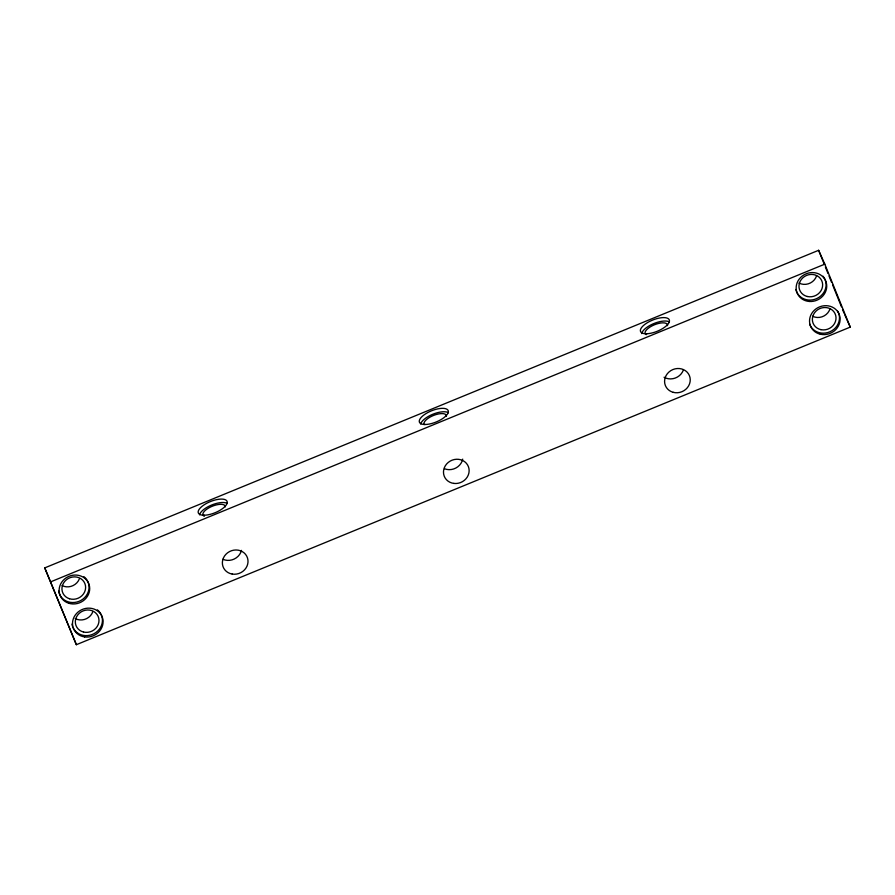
<?xml version="1.0" encoding="UTF-8"?>
<svg xmlns="http://www.w3.org/2000/svg" width="895" height="895" viewBox="0 0 895 895"><rect width="100%" height="100%" fill="white"/><g stroke="black" fill="none" stroke-linecap="round" stroke-linejoin="round"><path stroke-width="1.34" d="M44.75 567.889L818.634 250.298L824.81 264.148L850.25 327.111L76.366 644.702L44.75 567.889L76.366 644.702M50.925 581.739L824.81 264.148M844.634 314.525L850.25 327.111M818.634 250.298L824.34 264.428M825.38 267.001L827.976 273.434M829.016 275.996L831.612 282.428M832.652 284.99L841.479 306.84M842.508 309.413L844.074 313.261M79.275 579.065A11.993 11.042 -24 0 1 62.091 585.576M92.89 611.531A11.993 11.042 -24 0 1 75.191 618.534M816.587 275.817A11.993 11.042 -24 0 1 798.978 283.033M830.045 308.663A11.993 11.042 -24 0 1 812.593 316.259M683.366 370.027A13 11.959 -24 0 1 664.056 377.242M462.715 459.135A13 11.959 -24 0 1 444.468 468.734M241.493 550.38A13 11.959 -24 0 1 222.889 559.274M83.929 576.682A15.495 14.264 -24 0 1 81.053 600.355A15.495 14.264 -24 0 1 58.645 591.069M97.387 609.842A15.495 14.264 -24 0 1 96.045 632.418A15.495 14.264 -24 0 1 73.077 627.652M72.607 626.5A15.495 14.264 -24 0 1 72.003 624.072M823.02 276.197A15.495 14.264 -24 0 1 817.157 298.382A15.495 14.264 -24 0 1 795.845 289.488M837.731 311.203A15.495 14.264 -24 0 1 830.09 331.698A15.495 14.264 -24 0 1 809.606 323.956M646.201 334.674A11.993 4.688 -22 0 1 654.088 324.93A11.993 4.688 -22 0 1 667.536 325.657M641.771 333.622A15.495 6.052 -22 0 1 653.238 323.811A15.495 6.052 -22 0 1 669.236 321.82M424.208 424.61A11.993 4.688 -22 0 1 434.142 415.213A11.993 4.688 -22 0 1 446.437 416.253M420.717 424.029A15.495 6.052 -22 0 1 432.822 414.251A15.495 6.052 -22 0 1 448.44 412.74M204.295 516.303A11.993 4.688 -22 0 1 211.231 506.682A11.993 4.688 -22 0 1 225.339 506.839M199.596 514.815A15.495 6.052 -22 0 1 211.612 505.037A15.495 6.052 -22 0 1 227.285 503.46M647.029 333.734A15.495 6.052 -22 0 0 669.449 321.137A15.495 6.052 -22 0 0 648.282 322.155A15.495 6.052 -22 0 0 647.029 333.734M425.326 424.487A15.495 6.052 -22 0 0 448.283 412.215A15.495 6.052 -22 0 0 427.81 412.539A15.495 6.052 -22 0 0 425.326 424.487M204.306 515.229A15.495 6.052 -22 0 0 227.185 502.9A15.495 6.052 -22 0 0 206.611 503.337A15.495 6.052 -22 0 0 204.306 515.229M84.611 636.927A15.495 14.264 -24 0 0 102.343 617.293A15.495 14.264 -24 0 0 76.422 613.612A15.495 14.264 -24 0 0 84.611 636.927M68.781 603.264A15.495 14.264 -24 0 0 89.545 586.505A15.495 14.264 -24 0 0 64.91 578.741A15.495 14.264 -24 0 0 68.781 603.264M232.197 574.064A13 11.959 -24 0 0 247.501 557.965A13 11.959 -24 0 0 225.898 554.307A13 11.959 -24 0 0 232.197 574.064M453.821 483.412A13 11.959 -24 0 0 468.454 466.754A13 11.959 -24 0 0 446.65 463.968A13 11.959 -24 0 0 453.821 483.412M673.23 392.334A13 11.959 -24 0 0 690.011 377.589A13 11.959 -24 0 0 669.001 371.973A13 11.959 -24 0 0 673.23 392.334M820.279 334.204A15.495 14.264 -24 0 0 839.745 316.092A15.495 14.264 -24 0 0 814.45 310.129A15.495 14.264 -24 0 0 820.279 334.204M809.326 301.47A15.495 14.264 -24 0 0 825.626 280.795A15.495 14.264 -24 0 0 799.392 278.848A15.495 14.264 -24 0 0 809.326 301.47M69.486 598.755A11.993 11.042 -24 0 0 85.484 585.688A11.993 11.042 -24 0 0 66.364 579.792A11.993 11.042 -24 0 0 69.486 598.755M83.526 632.038A11.993 11.042 -24 0 0 98.73 618.143A11.993 11.042 -24 0 0 79.207 613.355A11.993 11.042 -24 0 0 83.526 632.038M807.335 296.502A11.993 11.042 -24 0 0 822.348 282.44A11.993 11.042 -24 0 0 802.748 277.886A11.993 11.042 -24 0 0 807.335 296.502M820.972 329.662A11.993 11.042 -24 0 0 835.661 315.286A11.993 11.042 -24 0 0 815.916 311.192A11.993 11.042 -24 0 0 820.972 329.662"/></g></svg>
